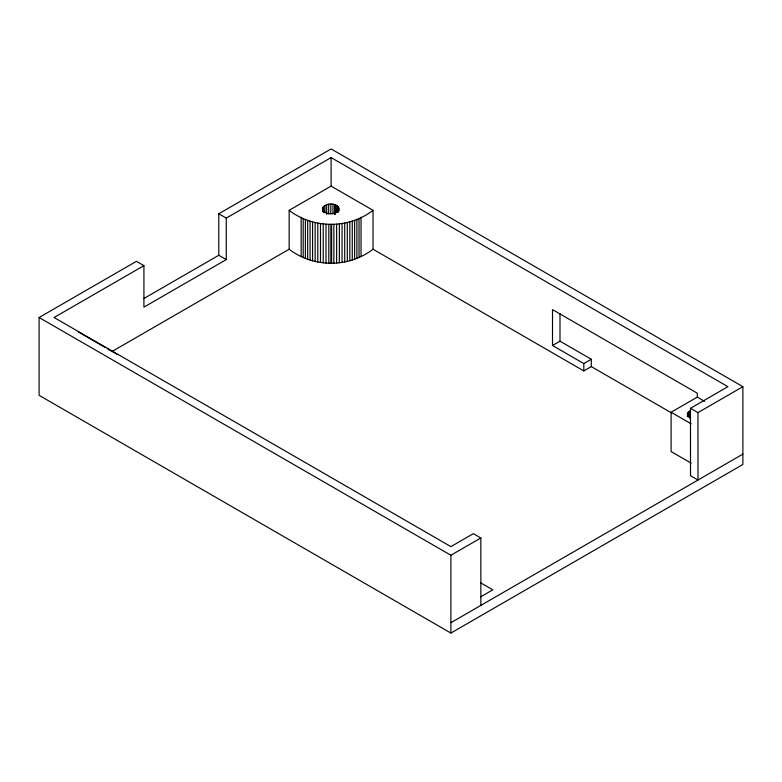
<?xml version="1.0" encoding="UTF-8"?>
<svg xmlns="http://www.w3.org/2000/svg" width="782" height="782" viewBox="0 0 782 782"><rect width="100%" height="100%" fill="white"/><g stroke="black" fill="none" stroke-linecap="round" stroke-linejoin="round"><path stroke-width="1.17" d="M450.891 633.068L450.891 555.259L39.1 317.512L39.1 395.321L450.891 633.068L742.88 464.488L742.88 386.679L331.099 148.932L218.794 213.769L218.794 255.274L143.82 298.548M691.171 463.14L671.103 451.566L671.093 412.251L697.29 397.119L697.3 393.209L552.503 309.613L552.503 345.497L583.812 363.571L591.3 359.251L591.3 366.592L583.812 370.922L373.024 249.223C348.928 267.894 313.269 267.894 289.164 249.223L111.836 351.597M322.8 207.621C322.086 215.206 335.634 215.441 338.86 210.104C339.329 202.577 326.123 202.245 322.8 207.621L322.8 211.267M687.329 416.669L687.613 413.004L689.753 410.853L689.753 418.126M39.1 317.512L136.43 261.325L143.917 265.645L143.917 307.14L226.272 259.595L226.272 218.1L331.099 157.583L727.905 386.679L690.477 408.292L690.506 475.7L697.994 480.05L697.955 412.613L690.477 408.292M143.917 265.645L54.075 317.512L450.891 546.618L473.354 533.647L480.842 537.967L480.871 605.405M289.164 249.223L289.164 210.319L331.099 186.106L373.024 210.319L373.024 249.223M289.164 210.319C313.269 228.989 348.928 228.989 373.024 210.319M552.503 345.497L559.99 341.167L591.3 359.251M450.891 555.259L480.842 537.967M697.955 412.613L742.88 386.679M480.549 596.92L492.816 589.823L480.529 582.766M450.901 622.687L742.9 454.107M697.29 397.119L704.68 401.381M671.093 412.251L691.161 423.824M591.3 366.592L671.161 412.7M218.794 213.769L226.272 218.1M218.794 255.274L226.272 259.595M78.405 331.998L105.257 347.501M107.32 348.694L117.652 354.657M689.763 417.637L688.307 416.562L687.329 414.245M688.443 411.85L688.443 416.698M687.613 413.004L687.613 416.64M583.812 363.571L583.812 370.922M559.99 313.66L559.99 341.167M361.04 217.23L361.04 256.134M359.016 218.325L359.016 257.229M356.875 219.341L356.875 258.246M354.627 220.27L354.627 259.174M352.271 221.12L352.271 260.025M349.828 221.873L349.828 260.777M347.306 222.528L347.306 261.432M344.706 223.095L344.706 261.999M342.057 223.564L342.057 262.469M339.359 223.926L339.359 262.83M338.86 207.621L338.86 211.267M338.029 206.468L338.029 212.548M337.11 205.774L337.11 211.854M336.71 205.47L336.71 212.763M336.622 224.18L336.622 263.084M334.989 204.708L334.989 214.434M334.852 204.63L334.852 214.356M333.865 224.336L333.865 263.241M332.976 204.229L332.976 213.955M331.627 224.395L331.627 263.299M331.363 224.385L331.363 263.29M331.099 157.583L331.099 186.106M331.089 224.395L331.089 263.299M330.825 204.063L330.825 213.789M328.811 224.356L328.811 263.26M328.675 204.229L328.675 213.955M326.671 204.708L326.671 214.434M326.006 224.219L326.006 263.123M324.95 205.47L324.95 212.763M323.631 206.468L323.631 212.548M323.22 223.965L323.22 262.869M322.634 209.39L322.634 211.814M320.473 223.613L320.473 262.517M317.775 223.153L317.775 262.058M315.136 222.587L315.136 261.491M312.565 221.932L312.565 260.836M310.073 221.169L310.073 260.074M307.678 220.319L307.678 259.223M305.381 219.371L305.381 258.275M303.201 218.344L303.201 257.249M301.148 217.23L301.148 256.134"/></g></svg>
